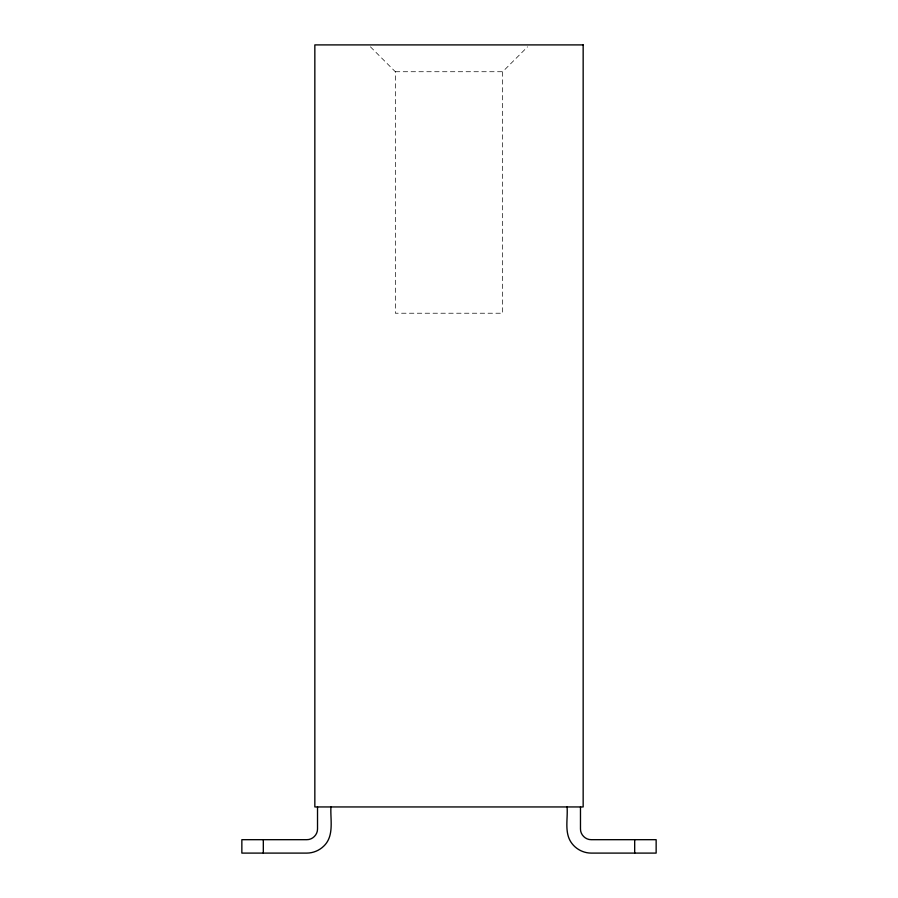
<?xml version="1.0" encoding="UTF-8"?>
<svg xmlns="http://www.w3.org/2000/svg" width="898" height="898" viewBox="0 0 898 898"><rect width="100%" height="100%" fill="white"/><g stroke="black" fill="none" stroke-linecap="round" stroke-linejoin="round"><path stroke-width="0.67" stroke-dasharray="4.49 3.37" d="M370.414 46.819L395.333 71.728L395.333 313.222L502.667 313.222L502.667 71.728L527.586 46.819M395.333 71.728L502.667 71.728"/><path stroke-width="1.35" d="M634.684 839.686L634.684 853.1M580.478 806.943L580.478 828.955C580.366 834.691 585.474 839.787 591.21 839.686L656.146 839.686L656.146 853.1L591.21 853.1C583.812 853.1 576.561 849.519 572.06 843.649C563.877 833.232 568.075 818.976 567.065 806.943M330.935 806.943C330.206 819.751 334.426 835.903 323.864 846.028C319.362 850.496 313.121 853.078 306.79 853.1L241.854 853.1L241.854 839.686L306.79 839.686C312.526 839.787 317.634 834.691 317.522 828.955L317.522 806.943M263.316 839.686L263.316 853.1M583.161 44.9L314.839 44.9L314.839 806.943L583.161 806.943L583.161 44.9"/></g></svg>
